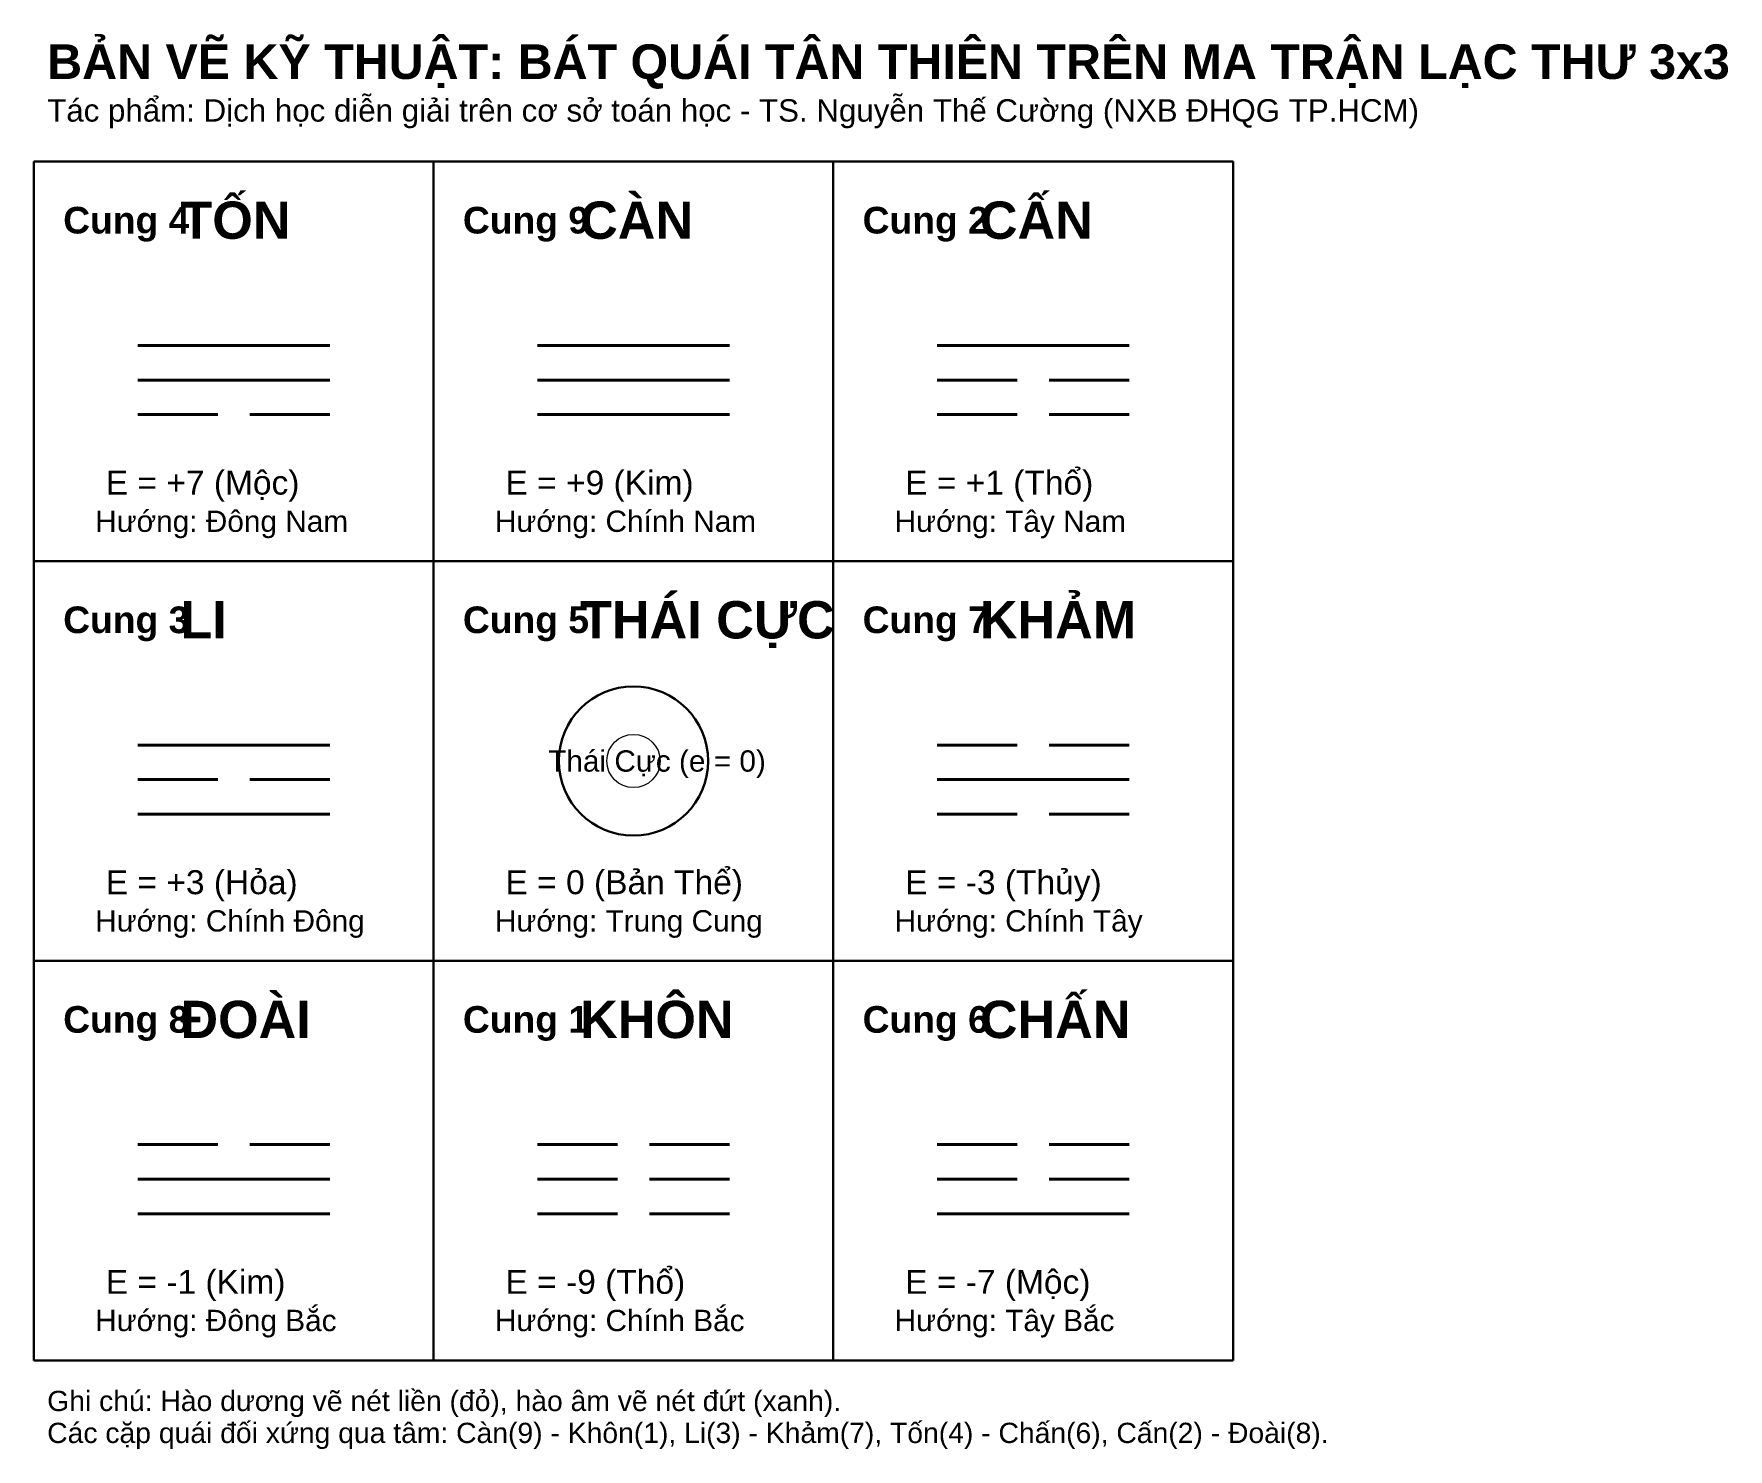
# Model space of a CAD drawing. Header units: metres. Extents: x -112 to 205, y -129 to 136.
import ezdxf

# ---------------------------------------------------------------- set-up
doc = ezdxf.new("R2010")
doc.units = ezdxf.units.M
for name, color, linetype in [('CHU_THICH', 7, 'Continuous'), ('DUONG_NET_CHINH', 7, 'Continuous'), ('HAO_AM', 5, 'Continuous'), ('HAO_DUONG', 1, 'Continuous'), ('KHUNG_BAN_VE', 7, 'Continuous'), ('TIEU_DE', 7, 'Continuous')]:
    doc.layers.add(name, color=color, linetype=linetype)
doc.styles.add('VN_BOLD', font='arialbd.ttf')
doc.styles.add('VN_TEXT', font='arial.ttf')

msp = doc.modelspace()

# ---------------------------------------------------------------- linework, layer by layer
at = {"layer": 'DUONG_NET_CHINH', "lineweight": 30}
msp.add_circle((0, 0), 14, dxfattribs=at)
at = {"layer": 'HAO_AM', "lineweight": 40}
for p, q in [((57, 71.5), (72, 71.5)), ((78, 71.5), (93, 71.5)), ((-93, 65), (-78, 65)), ((-72, 65), (-57, 65)), ((57, 65), (72, 65)), ((78, 65), (93, 65)), ((57, 3), (72, 3)), ((78, 3), (93, 3)), ((-93, -3.5), (-78, -3.5)), ((-72, -3.5), (-57, -3.5)), ((57, -10), (72, -10)), ((78, -10), (93, -10)), ((-93, -72), (-78, -72)), ((-72, -72), (-57, -72)), ((-18, -72), (-3, -72)), ((3, -72), (18, -72)), ((57, -72), (72, -72)), ((78, -72), (93, -72)), ((-18, -78.5), (-3, -78.5)), ((3, -78.5), (18, -78.5)), ((57, -78.5), (72, -78.5)), ((78, -78.5), (93, -78.5)), ((-18, -85), (-3, -85)), ((3, -85), (18, -85))]:
    msp.add_line(p, q, dxfattribs=at)
at = {"layer": 'HAO_DUONG', "lineweight": 40}
for p, q in [((-93, 78), (-57, 78)), ((-18, 78), (18, 78)), ((57, 78), (93, 78)), ((-93, 71.5), (-57, 71.5)), ((-18, 71.5), (18, 71.5)), ((-18, 65), (18, 65)), ((-93, 3), (-57, 3)), ((57, -3.5), (93, -3.5)), ((-93, -10), (-57, -10)), ((-93, -78.5), (-57, -78.5)), ((-93, -85), (-57, -85)), ((57, -85), (93, -85))]:
    msp.add_line(p, q, dxfattribs=at)
at = {"layer": 'HAO_DUONG', "lineweight": 20}
msp.add_circle((0, 0), 5, dxfattribs=at)
at = {"layer": 'KHUNG_BAN_VE', "lineweight": 30}
for p, q in [((-112.5, -112.5), (-112.5, 112.5)), ((-112.5, 112.5), (112.5, 112.5)), ((-37.5, -112.5), (-37.5, 112.5)), ((37.5, -112.5), (37.5, 112.5)), ((112.5, -112.5), (112.5, 112.5)), ((-112.5, 37.5), (112.5, 37.5)), ((-112.5, -37.5), (112.5, -37.5)), ((-112.5, -112.5), (112.5, -112.5))]:
    msp.add_line(p, q, dxfattribs=at)

# ---------------------------------------------------------------- texts
at = {"layer": 'CHU_THICH'}
for s, height, style, p in [('Tác phẩm: Dịch học diễn giải trên cơ sở toán học - TS. Nguyễn Thế Cường (NXB ĐHQG TP.HCM)', 4.2, 'VN_TEXT', (-110, 120)), ('Cung 4', 5, 'VN_BOLD', (-107, 99)), ('Cung 9', 5, 'VN_BOLD', (-32, 99)), ('Cung 2', 5, 'VN_BOLD', (43, 99)), ('E = +7 (Mộc)', 4.5, 'VN_TEXT', (-99, 50)), ('E = +9 (Kim)', 4.5, 'VN_TEXT', (-24, 50)), ('E = +1 (Thổ)', 4.5, 'VN_TEXT', (51, 50)), ('Hướng: Đông Nam', 4, 'VN_TEXT', (-101, 43)), ('Hướng: Chính Nam', 4, 'VN_TEXT', (-26, 43)), ('Hướng: Tây Nam', 4, 'VN_TEXT', (49, 43)), ('Cung 3', 5, 'VN_BOLD', (-107, 24)), ('Cung 5', 5, 'VN_BOLD', (-32, 24)), ('Cung 7', 5, 'VN_BOLD', (43, 24)), ('Thái Cực (e = 0)', 4, 'VN_TEXT', (-16, -2)), ('E = +3 (Hỏa)', 4.5, 'VN_TEXT', (-99, -25)), ('E = 0 (Bản Thể)', 4.5, 'VN_TEXT', (-24, -25)), ('E = -3 (Thủy)', 4.5, 'VN_TEXT', (51, -25)), ('Hướng: Chính Đông', 4, 'VN_TEXT', (-101, -32)), ('Hướng: Trung Cung', 4, 'VN_TEXT', (-26, -32)), ('Hướng: Chính Tây', 4, 'VN_TEXT', (49, -32)), ('Cung 8', 5, 'VN_BOLD', (-107, -51)), ('Cung 1', 5, 'VN_BOLD', (-32, -51)), ('Cung 6', 5, 'VN_BOLD', (43, -51)), ('E = -1 (Kim)', 4.5, 'VN_TEXT', (-99, -100)), ('E = -9 (Thổ)', 4.5, 'VN_TEXT', (-24, -100)), ('E = -7 (Mộc)', 4.5, 'VN_TEXT', (51, -100)), ('Hướng: Đông Bắc', 4, 'VN_TEXT', (-101, -107)), ('Hướng: Chính Bắc', 4, 'VN_TEXT', (-26, -107)), ('Hướng: Tây Bắc', 4, 'VN_TEXT', (49, -107)), ('Ghi chú: Hào dương vẽ nét liền (đỏ), hào âm vẽ nét đứt (xanh).', 3.8, 'VN_TEXT', (-110, -122)), ('Các cặp quái đối xứng qua tâm: Càn(9) - Khôn(1), Li(3) - Khảm(7), Tốn(4) - Chấn(6), Cấn(2) - Đoài(8).', 3.8, 'VN_TEXT', (-110, -128))]:
    msp.add_text(s, height=height, dxfattribs=dict(at, style=style)).set_placement(p)
at = {"layer": 'TIEU_DE', "style": 'VN_BOLD'}
for s, height, p in [('BẢN VẼ KỸ THUẬT: BÁT QUÁI TÂN THIÊN TRÊN MA TRẬN LẠC THƯ 3x3', 6.5, (-110, 128)), ('TỐN', 7, (-85, 98)), ('CÀN', 7, (-10, 98)), ('CẤN', 7, (65, 98)), ('THÁI CỰC', 7, (-10, 23)), ('KHẢM', 7, (65, 23)), ('LI', 7, (-85, 23)), ('ĐOÀI', 7, (-85, -52)), ('KHÔN', 7, (-10, -52)), ('CHẤN', 7, (65, -52))]:
    msp.add_text(s, height=height, dxfattribs=at).set_placement(p)

doc.saveas('drawing.dxf')
